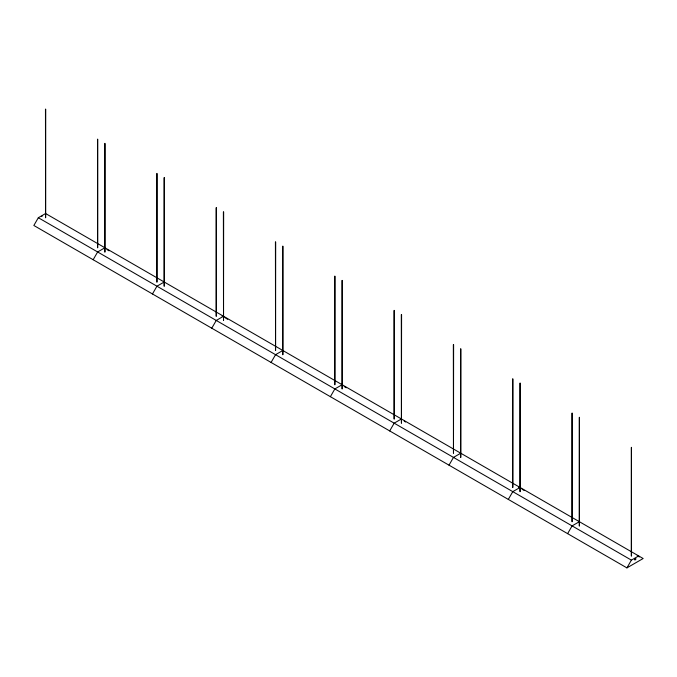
<?xml version="1.0" encoding="UTF-8"?>
<svg xmlns="http://www.w3.org/2000/svg" width="677" height="677" viewBox="0 0 677 677"><rect width="100%" height="100%" fill="white"/><g stroke="black" fill="none" stroke-linecap="round" stroke-linejoin="round"><path stroke-width="1.02" d="M45.469 109.209L45.596 217.799L45.723 109.209M97.505 139.25L97.632 247.841L97.759 139.25M104.774 251.971L104.91 143.355L105.003 252.022M156.81 281.987L156.937 173.397L157.03 282.064M164.096 177.704L164.215 286.286L164.35 177.67M216.158 207.763L216.251 316.328L216.378 207.712M223.393 211.926L223.52 320.526L223.647 211.926M275.429 241.968L275.556 350.568L275.683 241.968M282.698 354.689L282.825 246.073L282.944 354.655M334.734 276.216L334.827 384.807L334.988 276.216M342.046 280.447L342.139 389.004L342.266 280.396M394.039 418.953L394.175 310.354L394.302 418.97M401.309 314.636L401.444 423.252L401.579 314.636M453.345 344.678L453.48 453.285L453.607 344.678M460.622 348.892L460.715 457.483L460.876 348.892M512.658 378.934L512.751 487.525L512.912 378.934M519.97 383.165L520.063 491.73L520.19 383.131M571.963 413.173L572.09 521.772L572.226 413.156M579.233 525.894L579.368 417.277L579.478 525.936M631.269 555.935L631.404 447.319L631.514 555.978M38.327 217.723L33.85 225.483L626.927 567.885L643.15 558.517L45.596 213.526L38.327 217.723L631.404 560.133L638.673 555.935M93.155 259.723L97.632 251.971L104.91 247.765M152.469 293.962L156.937 286.21L164.215 282.013M211.774 328.201L216.251 320.449L223.52 316.252M271.079 362.44L275.556 354.689L282.825 350.491M330.384 396.68L334.861 388.928L342.139 384.731M389.698 430.927L394.175 423.176L401.444 418.97M449.003 465.167L453.48 457.415L460.749 453.209M508.309 499.406L512.785 491.654L520.063 487.457M567.614 533.645L572.09 525.894L579.368 521.696M626.927 567.885L631.404 560.133M41.686 216.412L42.245 216.09M634.535 559.786C636.431 556.376 633.672 562.333 636.067 558.863M106.966 249.585L109.09 250.812M222.081 316.049L224.205 317.276M225.576 318.072L227.7 319.299M344.195 386.55L346.319 387.777M404.211 421.204L405.625 422.016M518.616 487.254L520.74 488.481M522.119 489.276L524.243 490.503M637.235 555.732L639.359 556.959"/></g></svg>
